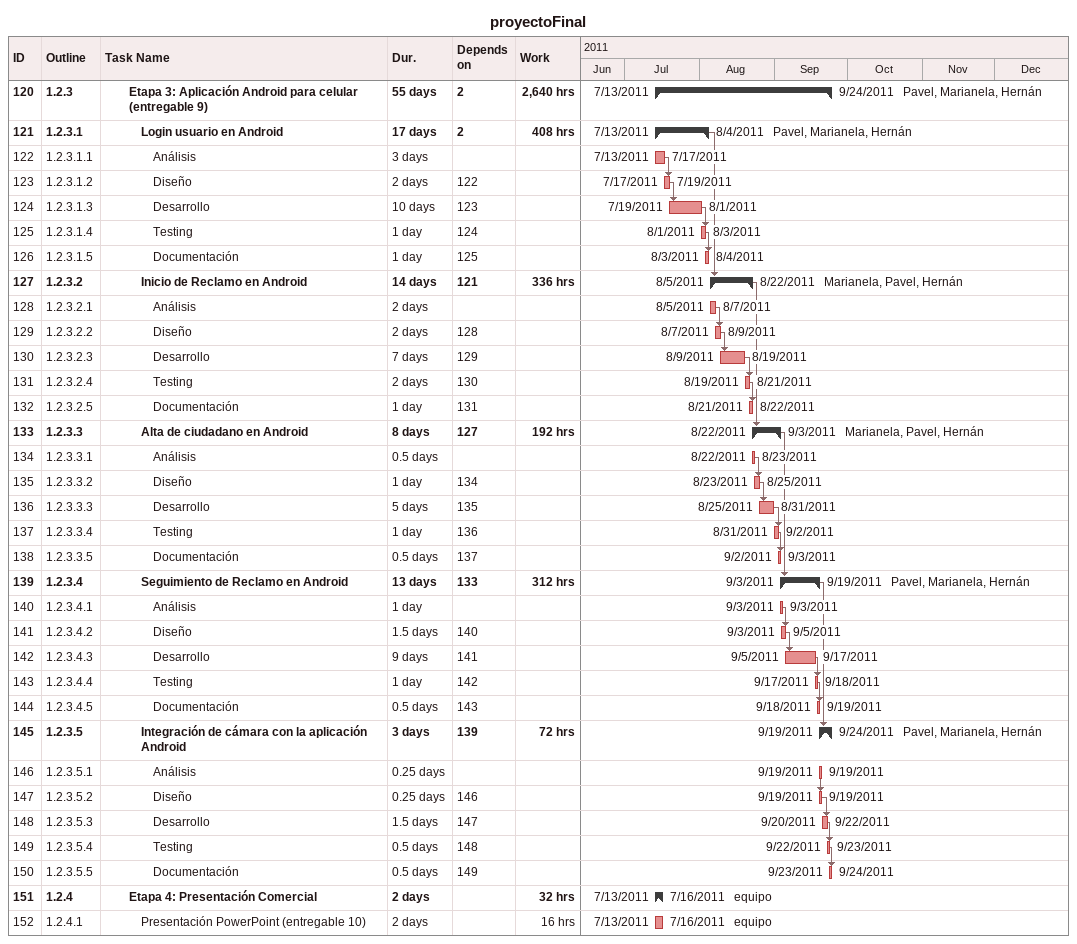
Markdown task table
proyectoFinal

| ID | WBS | Task | Duration | Start | Finish | Predecessors | Resources | Work (h) |
|---|---|---|---|---|---|---|---|---|
| 120 | 1.2.3 | **Etapa 3: Aplicación Android para celular (entregable 9)** | 55d | 2011-07-13 | 2011-09-24 | 2 | Pavel, Marianela, Hernán | 2640 |
| 121 | 1.2.3.1 | **Login usuario en Android** | 17d | 2011-07-13 | 2011-08-04 | 2 | Pavel, Marianela, Hernán | 408 |
| 122 | 1.2.3.1.1 | Análisis | 3d | 2011-07-13 | 2011-07-17 |  |  |  |
| 123 | 1.2.3.1.2 | Diseño | 2d | 2011-07-17 | 2011-07-19 | 122 |  |  |
| 124 | 1.2.3.1.3 | Desarrollo | 10d | 2011-07-19 | 2011-08-01 | 123 |  |  |
| 125 | 1.2.3.1.4 | Testing | 1d | 2011-08-01 | 2011-08-03 | 124 |  |  |
| 126 | 1.2.3.1.5 | Documentación | 1d | 2011-08-03 | 2011-08-04 | 125 |  |  |
| 127 | 1.2.3.2 | **Inicio de Reclamo en Android** | 14d | 2011-08-05 | 2011-08-22 | 121 | Marianela, Pavel, Hernán | 336 |
| 128 | 1.2.3.2.1 | Análisis | 2d | 2011-08-05 | 2011-08-07 |  |  |  |
| 129 | 1.2.3.2.2 | Diseño | 2d | 2011-08-07 | 2011-08-09 | 128 |  |  |
| 130 | 1.2.3.2.3 | Desarrollo | 7d | 2011-08-09 | 2011-08-19 | 129 |  |  |
| 131 | 1.2.3.2.4 | Testing | 2d | 2011-08-19 | 2011-08-21 | 130 |  |  |
| 132 | 1.2.3.2.5 | Documentación | 1d | 2011-08-21 | 2011-08-22 | 131 |  |  |
| 133 | 1.2.3.3 | **Alta de ciudadano en Android** | 8d | 2011-08-22 | 2011-09-03 | 127 | Marianela, Pavel, Hernán | 192 |
| 134 | 1.2.3.3.1 | Análisis | 0.5d | 2011-08-22 | 2011-08-23 |  |  |  |
| 135 | 1.2.3.3.2 | Diseño | 1d | 2011-08-23 | 2011-08-25 | 134 |  |  |
| 136 | 1.2.3.3.3 | Desarrollo | 5d | 2011-08-25 | 2011-08-31 | 135 |  |  |
| 137 | 1.2.3.3.4 | Testing | 1d | 2011-08-31 | 2011-09-02 | 136 |  |  |
| 138 | 1.2.3.3.5 | Documentación | 0.5d | 2011-09-02 | 2011-09-03 | 137 |  |  |
| 139 | 1.2.3.4 | **Seguimiento de Reclamo en Android** | 13d | 2011-09-03 | 2011-09-19 | 133 | Pavel, Marianela, Hernán | 312 |
| 140 | 1.2.3.4.1 | Análisis | 1d | 2011-09-03 | 2011-09-03 |  |  |  |
| 141 | 1.2.3.4.2 | Diseño | 1.5d | 2011-09-03 | 2011-09-05 | 140 |  |  |
| 142 | 1.2.3.4.3 | Desarrollo | 9d | 2011-09-05 | 2011-09-17 | 141 |  |  |
| 143 | 1.2.3.4.4 | Testing | 1d | 2011-09-17 | 2011-09-18 | 142 |  |  |
| 144 | 1.2.3.4.5 | Documentación | 0.5d | 2011-09-18 | 2011-09-19 | 143 |  |  |
| 145 | 1.2.3.5 | **Integración de cámara con la aplicación Android** | 3d | 2011-09-19 | 2011-09-24 | 139 | Pavel, Marianela, Hernán | 72 |
| 146 | 1.2.3.5.1 | Análisis | 0.25d | 2011-09-19 | 2011-09-19 |  |  |  |
| 147 | 1.2.3.5.2 | Diseño | 0.25d | 2011-09-19 | 2011-09-19 | 146 |  |  |
| 148 | 1.2.3.5.3 | Desarrollo | 1.5d | 2011-09-20 | 2011-09-22 | 147 |  |  |
| 149 | 1.2.3.5.4 | Testing | 0.5d | 2011-09-22 | 2011-09-23 | 148 |  |  |
| 150 | 1.2.3.5.5 | Documentación | 0.5d | 2011-09-23 | 2011-09-24 | 149 |  |  |
| 151 | 1.2.4 | **Etapa 4: Presentación Comercial** | 2d | 2011-07-13 | 2011-07-16 |  | equipo | 32 |
| 152 | 1.2.4.1 | Presentación PowerPoint (entregable 10) | 2d | 2011-07-13 | 2011-07-16 |  | equipo | 16 |
